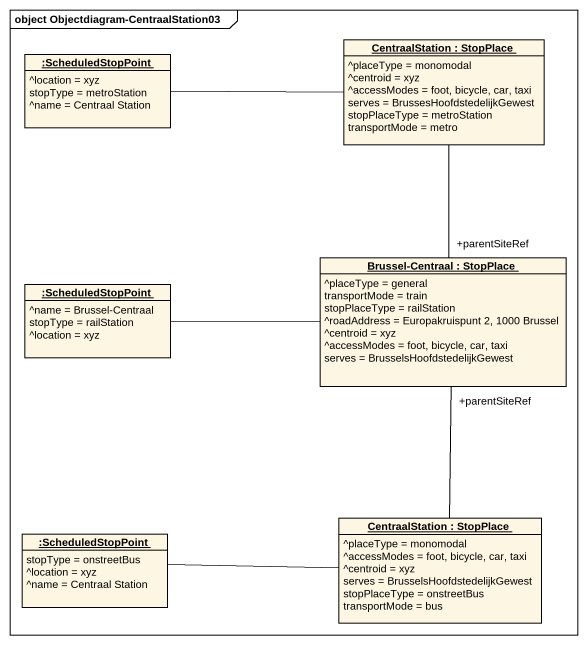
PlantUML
@startuml
mainframe object Objectdiagram-CentraalStation03
hide circle
hide empty members
object ":ScheduledStopPoint" as ScheduledStopPoint {
  ^location = xyz
  stopType = metroStation
  ^name = Centraal Station
}
object "CentraalStation : StopPlace" as CentraalStation {
  ^placeType = monomodal
  ^centroid = xyz
  ^accessModes = foot, bicycle, car, taxi
  serves = BrussesHoofdstedelijkGewest
  stopPlaceType = metroStation
  transportMode = metro
}
object "Brussel-Centraal : StopPlace" as Brussel_Centraal {
  ^placeType = general
  transportMode = train
  stopPlaceType = railStation
  ^roadAddress = Europakruispunt 2, 1000 Brussel
  ^centroid = xyz
  ^accessModes = foot, bicycle, car, taxi
  serves = BrusselsHoofdstedelijkGewest
}
object ":ScheduledStopPoint" as ScheduledStopPoint_2 {
  ^name = Brussel-Centraal
  stopType = railStation
  ^location = xyz
}
object ":ScheduledStopPoint" as ScheduledStopPoint_3 {
  stopType = onstreetBus
  ^location = xyz
  ^name = Centraal Station
}
object "CentraalStation : StopPlace" as CentraalStation_2 {
  ^placeType = monomodal
  ^accessModes = foot, bicycle, car, taxi
  ^centroid = xyz
  serves = BrusselsHoofdstedelijkGewest
  stopPlaceType = onstreetBus
  transportMode = bus
}
CentraalStation -left- ScheduledStopPoint
CentraalStation -- "+parentSiteRef" Brussel_Centraal
Brussel_Centraal -left- ScheduledStopPoint_2
CentraalStation_2 -up- "+parentSiteRef" Brussel_Centraal
CentraalStation_2 -left- ScheduledStopPoint_3
@enduml
